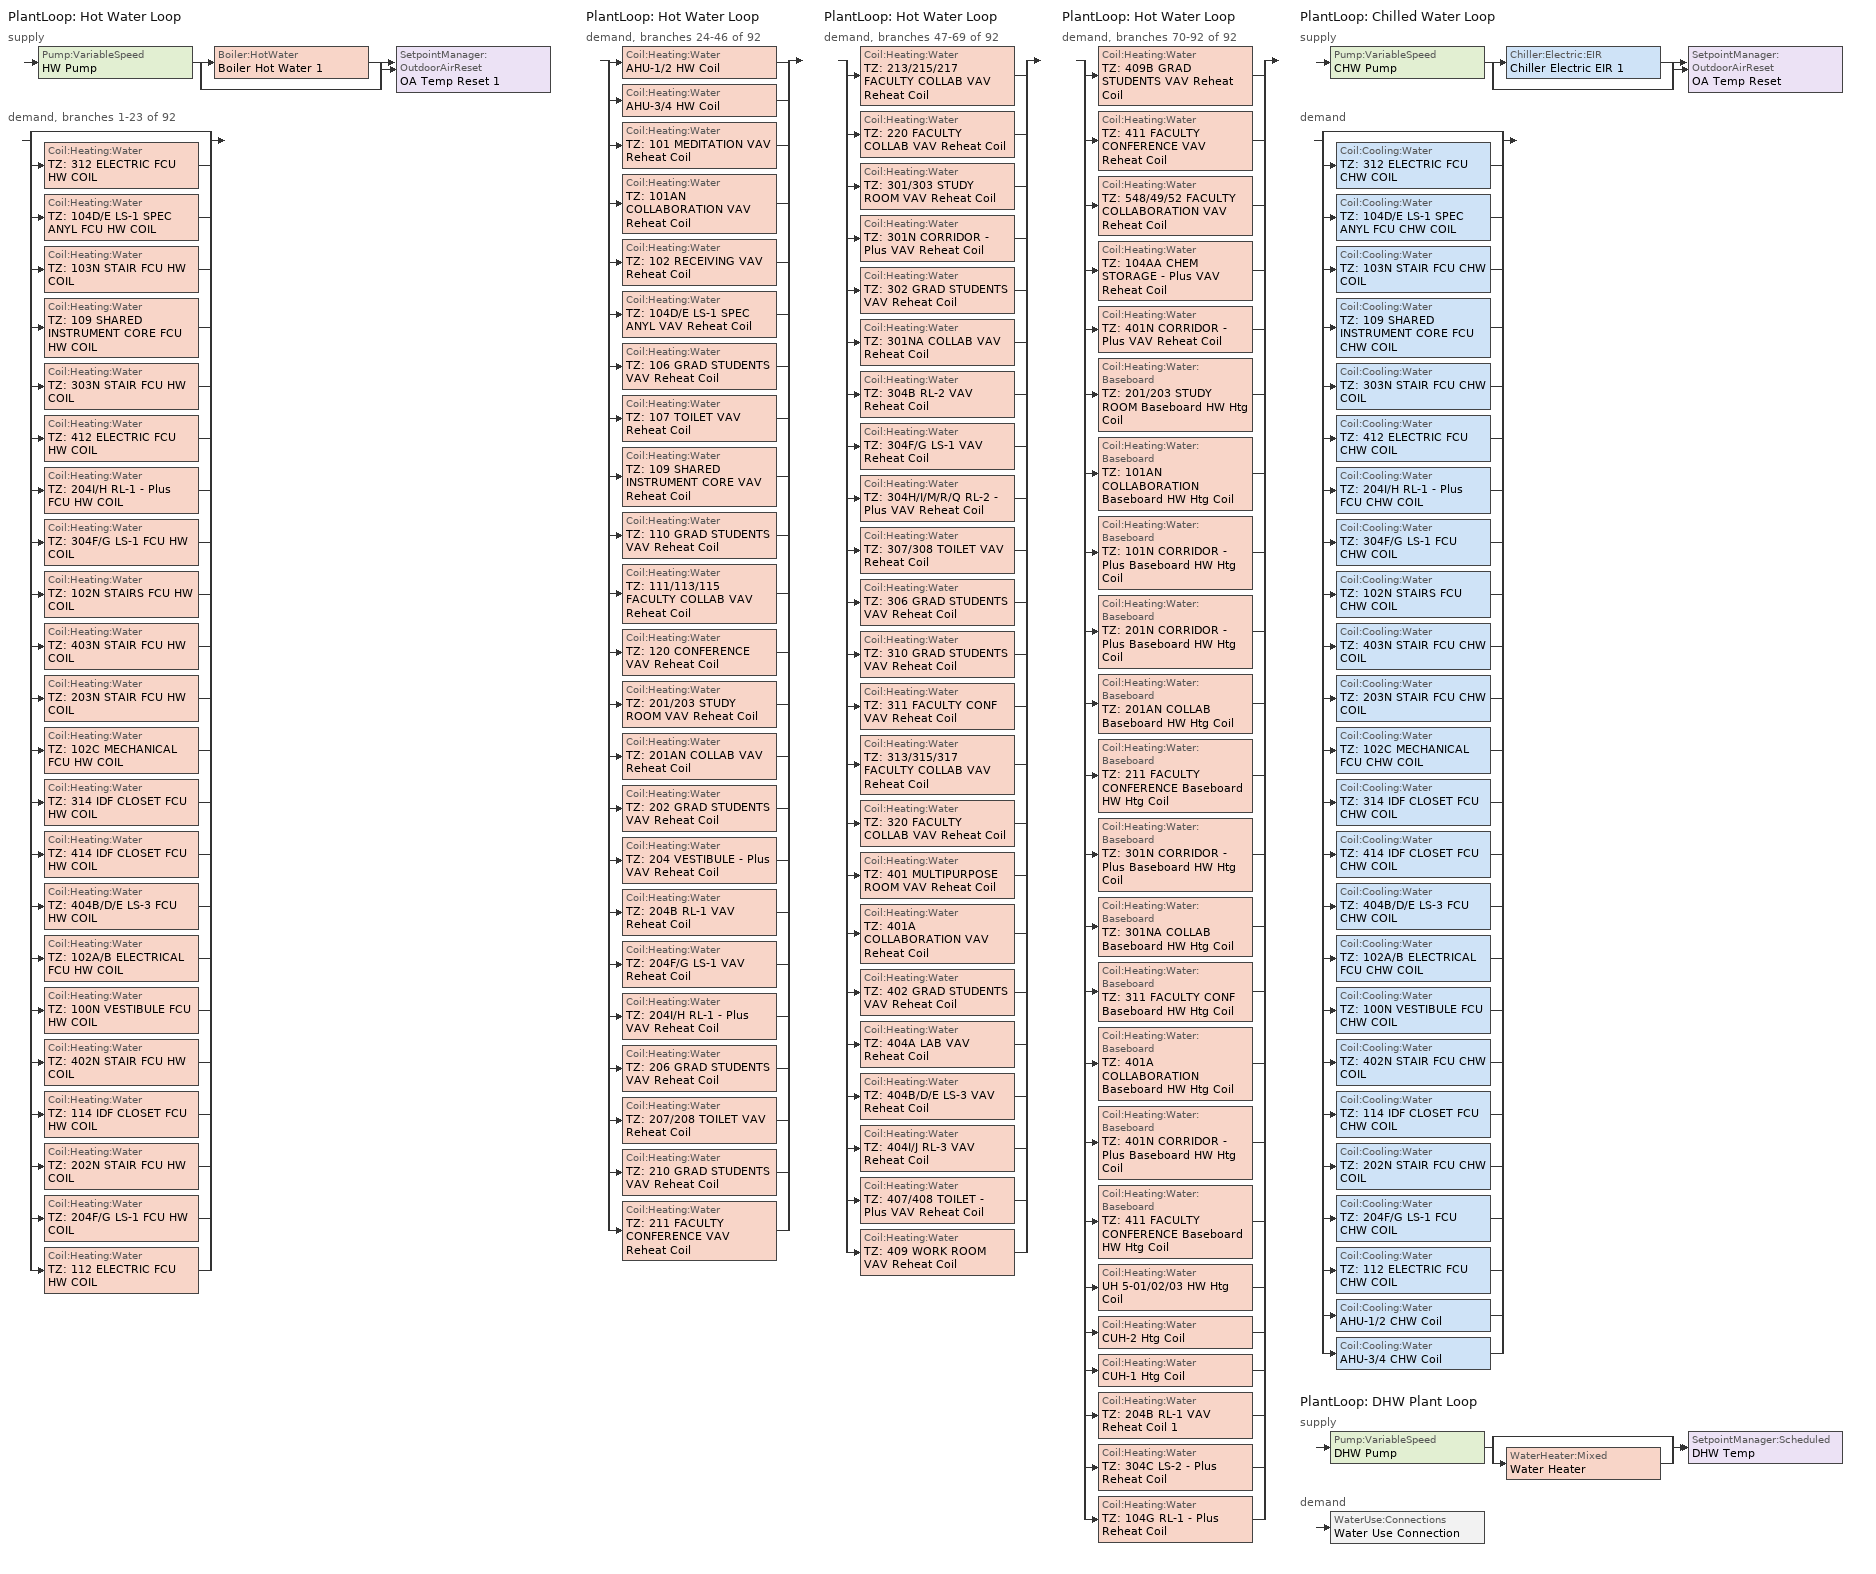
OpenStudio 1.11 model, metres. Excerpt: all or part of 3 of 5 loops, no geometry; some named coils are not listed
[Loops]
PlantLoop 'Hot Water Loop'
 supply: Pump:VariableSpeed 'HW Pump' > split
  | Boiler:HotWater 'Boiler Hot Water 1'
  | bypass
  join > SetpointManager:OutdoorAirReset 'OA Temp Reset 1'
 demand, branches 1-23 of 92: split
  | bypass
  | Coil:Heating:Water 'TZ: 312 ELECTRIC FCU HW COIL'
  | Coil:Heating:Water 'TZ: 104D/E LS-1 SPEC ANYL FCU HW COIL'
  | Coil:Heating:Water 'TZ: 103N STAIR FCU HW COIL'
  | Coil:Heating:Water 'TZ: 109 SHARED INSTRUMENT CORE FCU HW COIL'
  | Coil:Heating:Water 'TZ: 303N STAIR FCU HW COIL'
  | Coil:Heating:Water 'TZ: 412 ELECTRIC FCU HW COIL'
  | Coil:Heating:Water 'TZ: 204I/H RL-1 - Plus FCU HW COIL'
  | Coil:Heating:Water 'TZ: 304F/G LS-1 FCU HW COIL'
  | Coil:Heating:Water 'TZ: 102N STAIRS FCU HW COIL'
  | Coil:Heating:Water 'TZ: 403N STAIR FCU HW COIL'
  | Coil:Heating:Water 'TZ: 203N STAIR FCU HW COIL'
  | Coil:Heating:Water 'TZ: 102C MECHANICAL FCU HW COIL'
  | Coil:Heating:Water 'TZ: 314 IDF CLOSET FCU HW COIL'
  | Coil:Heating:Water 'TZ: 414 IDF CLOSET FCU HW COIL'
  | Coil:Heating:Water 'TZ: 404B/D/E LS-3 FCU HW COIL'
  | Coil:Heating:Water 'TZ: 102A/B ELECTRICAL FCU HW COIL'
  | Coil:Heating:Water 'TZ: 100N VESTIBULE FCU HW COIL'
  | Coil:Heating:Water 'TZ: 402N STAIR FCU HW COIL'
  | Coil:Heating:Water 'TZ: 114 IDF CLOSET FCU HW COIL'
  | Coil:Heating:Water 'TZ: 202N STAIR FCU HW COIL'
  | Coil:Heating:Water 'TZ: 204F/G LS-1 FCU HW COIL'
  | Coil:Heating:Water 'TZ: 112 ELECTRIC FCU HW COIL'
PlantLoop 'Hot Water Loop'
 demand, branches 24-46 of 92: split
  | Coil:Heating:Water 'AHU-1/2 HW Coil'
  | Coil:Heating:Water 'AHU-3/4 HW Coil'
  | Coil:Heating:Water 'TZ: 101 MEDITATION VAV Reheat Coil'
  | Coil:Heating:Water 'TZ: 101AN COLLABORATION VAV Reheat Coil'
  | Coil:Heating:Water 'TZ: 102 RECEIVING VAV Reheat Coil'
  | Coil:Heating:Water 'TZ: 104D/E LS-1 SPEC ANYL VAV Reheat Coil'
  | Coil:Heating:Water 'TZ: 106 GRAD STUDENTS VAV Reheat Coil'
  | Coil:Heating:Water 'TZ: 107 TOILET VAV Reheat Coil'
  | Coil:Heating:Water 'TZ: 109 SHARED INSTRUMENT CORE VAV Reheat Coil'
  | Coil:Heating:Water 'TZ: 110 GRAD STUDENTS VAV Reheat Coil'
  | Coil:Heating:Water 'TZ: 111/113/115 FACULTY COLLAB VAV Reheat Coil'
  | Coil:Heating:Water 'TZ: 120 CONFERENCE VAV Reheat Coil'
  | Coil:Heating:Water 'TZ: 201/203 STUDY ROOM VAV Reheat Coil'
  | Coil:Heating:Water 'TZ: 201AN COLLAB VAV Reheat Coil'
  | Coil:Heating:Water 'TZ: 202 GRAD STUDENTS VAV Reheat Coil'
  | Coil:Heating:Water 'TZ: 204 VESTIBULE - Plus VAV Reheat Coil'
  | Coil:Heating:Water 'TZ: 204B RL-1 VAV Reheat Coil'
  | Coil:Heating:Water 'TZ: 204F/G LS-1 VAV Reheat Coil'
  | Coil:Heating:Water 'TZ: 204I/H RL-1 - Plus VAV Reheat Coil'
  | Coil:Heating:Water 'TZ: 206 GRAD STUDENTS VAV Reheat Coil'
  | Coil:Heating:Water 'TZ: 207/208 TOILET VAV Reheat Coil'
  | Coil:Heating:Water 'TZ: 210 GRAD STUDENTS VAV Reheat Coil'
  | Coil:Heating:Water 'TZ: 211 FACULTY CONFERENCE VAV Reheat Coil'
PlantLoop 'Hot Water Loop'
 demand, branches 47-69 of 92: split
  | Coil:Heating:Water 'TZ: 213/215/217 FACULTY COLLAB VAV Reheat Coil'
  | Coil:Heating:Water 'TZ: 220 FACULTY COLLAB VAV Reheat Coil'
  | Coil:Heating:Water 'TZ: 301/303 STUDY ROOM VAV Reheat Coil'
  | Coil:Heating:Water 'TZ: 301N CORRIDOR - Plus VAV Reheat Coil'
  | Coil:Heating:Water 'TZ: 302 GRAD STUDENTS VAV Reheat Coil'
  | Coil:Heating:Water 'TZ: 301NA COLLAB VAV Reheat Coil'
  | Coil:Heating:Water 'TZ: 304B RL-2 VAV Reheat Coil'
  | Coil:Heating:Water 'TZ: 304F/G LS-1 VAV Reheat Coil'
  | Coil:Heating:Water 'TZ: 304H/I/M/R/Q RL-2 - Plus VAV Reheat Coil'
  | Coil:Heating:Water 'TZ: 307/308 TOILET VAV Reheat Coil'
  | Coil:Heating:Water 'TZ: 306 GRAD STUDENTS VAV Reheat Coil'
  | Coil:Heating:Water 'TZ: 310 GRAD STUDENTS VAV Reheat Coil'
  | Coil:Heating:Water 'TZ: 311 FACULTY CONF VAV Reheat Coil'
  | Coil:Heating:Water 'TZ: 313/315/317 FACULTY COLLAB VAV Reheat Coil'
  | Coil:Heating:Water 'TZ: 320 FACULTY COLLAB VAV Reheat Coil'
  | Coil:Heating:Water 'TZ: 401 MULTIPURPOSE ROOM VAV Reheat Coil'
  | Coil:Heating:Water 'TZ: 401A COLLABORATION VAV Reheat Coil'
  | Coil:Heating:Water 'TZ: 402 GRAD STUDENTS VAV Reheat Coil'
  | Coil:Heating:Water 'TZ: 404A LAB VAV Reheat Coil'
  | Coil:Heating:Water 'TZ: 404B/D/E LS-3 VAV Reheat Coil'
  | Coil:Heating:Water 'TZ: 404I/J RL-3 VAV Reheat Coil'
  | Coil:Heating:Water 'TZ: 407/408 TOILET - Plus VAV Reheat Coil'
  | Coil:Heating:Water 'TZ: 409 WORK ROOM VAV Reheat Coil'
PlantLoop 'Hot Water Loop'
 demand, branches 70-92 of 92: split
  | Coil:Heating:Water 'TZ: 409B GRAD STUDENTS VAV Reheat Coil'
  | Coil:Heating:Water 'TZ: 411 FACULTY CONFERENCE VAV Reheat Coil'
  | Coil:Heating:Water 'TZ: 548/49/52 FACULTY COLLABORATION VAV Reheat Coil'
  | Coil:Heating:Water 'TZ: 104AA CHEM STORAGE - Plus VAV Reheat Coil'
  | Coil:Heating:Water 'TZ: 401N CORRIDOR - Plus VAV Reheat Coil'
  | Coil:Heating:Water:Baseboard 'TZ: 201/203 STUDY ROOM Baseboard HW Htg Coil'
  | Coil:Heating:Water:Baseboard 'TZ: 101AN COLLABORATION Baseboard HW Htg Coil'
  | Coil:Heating:Water:Baseboard 'TZ: 101N CORRIDOR - Plus Baseboard HW Htg Coil'
  | Coil:Heating:Water:Baseboard 'TZ: 201N CORRIDOR - Plus Baseboard HW Htg Coil'
  | Coil:Heating:Water:Baseboard 'TZ: 201AN COLLAB Baseboard HW Htg Coil'
  | Coil:Heating:Water:Baseboard 'TZ: 211 FACULTY CONFERENCE Baseboard HW Htg Coil'
  | Coil:Heating:Water:Baseboard 'TZ: 301N CORRIDOR - Plus Baseboard HW Htg Coil'
  | Coil:Heating:Water:Baseboard 'TZ: 301NA COLLAB Baseboard HW Htg Coil'
  | Coil:Heating:Water:Baseboard 'TZ: 311 FACULTY CONF Baseboard HW Htg Coil'
  | Coil:Heating:Water:Baseboard 'TZ: 401A COLLABORATION Baseboard HW Htg Coil'
  | Coil:Heating:Water:Baseboard 'TZ: 401N CORRIDOR - Plus Baseboard HW Htg Coil'
  | Coil:Heating:Water:Baseboard 'TZ: 411 FACULTY CONFERENCE Baseboard HW Htg Coil'
  | Coil:Heating:Water 'UH 5-01/02/03 HW Htg Coil'
  | Coil:Heating:Water 'CUH-2 Htg Coil'
  | Coil:Heating:Water 'CUH-1 Htg Coil'
  | Coil:Heating:Water 'TZ: 204B RL-1 VAV Reheat Coil 1'
  | Coil:Heating:Water 'TZ: 304C LS-2 - Plus Reheat Coil'
  | Coil:Heating:Water 'TZ: 104G RL-1 - Plus Reheat Coil'
PlantLoop 'Chilled Water Loop'
 supply: Pump:VariableSpeed 'CHW Pump' > split
  | Chiller:Electric:EIR 'Chiller Electric EIR 1'
  | bypass
  join > SetpointManager:OutdoorAirReset 'OA Temp Reset'
 demand: split
  | bypass
  | Coil:Cooling:Water 'TZ: 312 ELECTRIC FCU CHW COIL'
  | Coil:Cooling:Water 'TZ: 104D/E LS-1 SPEC ANYL FCU CHW COIL'
  | Coil:Cooling:Water 'TZ: 103N STAIR FCU CHW COIL'
  | Coil:Cooling:Water 'TZ: 109 SHARED INSTRUMENT CORE FCU CHW COIL'
  | Coil:Cooling:Water 'TZ: 303N STAIR FCU CHW COIL'
  | Coil:Cooling:Water 'TZ: 412 ELECTRIC FCU CHW COIL'
  | Coil:Cooling:Water 'TZ: 204I/H RL-1 - Plus FCU CHW COIL'
  | Coil:Cooling:Water 'TZ: 304F/G LS-1 FCU CHW COIL'
  | Coil:Cooling:Water 'TZ: 102N STAIRS FCU CHW COIL'
  | Coil:Cooling:Water 'TZ: 403N STAIR FCU CHW COIL'
  | Coil:Cooling:Water 'TZ: 203N STAIR FCU CHW COIL'
  | Coil:Cooling:Water 'TZ: 102C MECHANICAL FCU CHW COIL'
  | Coil:Cooling:Water 'TZ: 314 IDF CLOSET FCU CHW COIL'
  | Coil:Cooling:Water 'TZ: 414 IDF CLOSET FCU CHW COIL'
  | Coil:Cooling:Water 'TZ: 404B/D/E LS-3 FCU CHW COIL'
  | Coil:Cooling:Water 'TZ: 102A/B ELECTRICAL FCU CHW COIL'
  | Coil:Cooling:Water 'TZ: 100N VESTIBULE FCU CHW COIL'
  | Coil:Cooling:Water 'TZ: 402N STAIR FCU CHW COIL'
  | Coil:Cooling:Water 'TZ: 114 IDF CLOSET FCU CHW COIL'
  | Coil:Cooling:Water 'TZ: 202N STAIR FCU CHW COIL'
  | Coil:Cooling:Water 'TZ: 204F/G LS-1 FCU CHW COIL'
  | Coil:Cooling:Water 'TZ: 112 ELECTRIC FCU CHW COIL'
  | Coil:Cooling:Water 'AHU-1/2 CHW Coil'
  | Coil:Cooling:Water 'AHU-3/4 CHW Coil'
PlantLoop 'DHW Plant Loop'
 supply: Pump:VariableSpeed 'DHW Pump' > split
  | bypass
  | WaterHeater:Mixed 'Water Heater'
  join > SetpointManager:Scheduled 'DHW Temp'
 demand: WaterUse:Connections 'Water Use Connection'
[Sizing:Zone] Zone Cooling Design Supply Air Temperature Input Method=SupplyAirTemperature; Zone Cooling Design Supply Air Temperature Difference {deltaC}=11.11; Zone Heating Design Supply Air Temperature Input Method=SupplyAirTemperature; Zone Heating Design Supply Air Temperature Difference {deltaC}=11.11; Zone Cooling Design Supply Air Humidity Ratio {kg-H2O/kg-air}=0.0085; Zone Heating Design Supply Air Humidity Ratio {kg-H2O/kg-air}=0.008; Heating Design Air Flow Method=DesignDay; Account for Dedicated Outdoor Air System=No; Dedicated Outdoor Air System Control Strategy=NeutralSupplyAir
Name | Zone Cooling Design Supply Air Temperature {C} | Zone Heating Design Supply Air Temperature {C} | Cooling Design Air Flow Method | Cooling Minimum Air Flow per Zone Floor Area {m3/s-m2} | Cooling Minimum Air Flow Fraction | Heating Maximum Air Flow Fraction | Dedicated Outdoor Air Low Setpoint Temperature for Design {C} | Dedicated Outdoor Air High Setpoint Temperature for Design {C} | Cooling Design Air Flow Rate {m3/s}
TZ: Space 501; TZ: 4XA SHAFT - Plus; TZ: 3X SHAFT - Plus; TZ: 2XA SHAFT - Plus; TZ: Plenum 1; TZ: 103N STAIR; TZ: 201N CORRIDOR - Plus; TZ: 102A/B ELECTRICAL; TZ: 102N STAIRS; TZ: 303N STAIR; TZ: 403N STAIR; TZ: 203N STAIR; TZ: 402N STAIR; TZ: 302N STAIR; TZ: 202N STAIR; TZ: 101N CORRIDOR - Plus | 12.7778 | 29.4444 | DesignDayWithLimit | 0.002032 | 0 | 0.5 | Autosize | Autosize
TZ: 102C MECHANICAL | 12.7778 | 29.4444 | DesignDayWithLimit | 0.002032 | 0 | 0.5 | Autosize | Autosize | 0
TZ: 414 IDF CLOSET; TZ: 312 ELECTRIC; TZ: 314 IDF CLOSET; TZ: 412 ELECTRIC; TZ: 100N VESTIBULE; TZ: 214 IDF CLOSET; TZ: 114 IDF CLOSET; TZ: 212 ELECTRIC; TZ: 112 ELECTRIC; TZ: ELEV | 14 | 40 | DesignDay |  |  |  | autosize | autosize
[Zone equipment]
TZ: Space 501: UH 5-01/02/03
TZ: 103N STAIR: TZ: 103N STAIR FCU
TZ: 201N CORRIDOR - Plus: TZ: 201N CORRIDOR - Plus HW Baseboard
TZ: 102A/B ELECTRICAL: TZ: 102A/B ELECTRICAL FCU
TZ: 102N STAIRS: TZ: 102N STAIRS FCU
TZ: 303N STAIR: TZ: 303N STAIR FCU
TZ: 403N STAIR: TZ: 403N STAIR FCU, CUH-2
TZ: 203N STAIR: TZ: 203N STAIR FCU
TZ: 402N STAIR: TZ: 402N STAIR FCU
TZ: 102C MECHANICAL: TZ: 102C MECHANICAL FCU
TZ: 202N STAIR: TZ: 202N STAIR FCU
TZ: 101N CORRIDOR - Plus: TZ: 101N CORRIDOR - Plus HW Baseboard
TZ: 414 IDF CLOSET: TZ: 414 IDF CLOSET FCU
TZ: 312 ELECTRIC: TZ: 312 ELECTRIC FCU
TZ: 314 IDF CLOSET: TZ: 314 IDF CLOSET FCU
TZ: 412 ELECTRIC: TZ: 412 ELECTRIC FCU
TZ: 100N VESTIBULE: TZ: 100N VESTIBULE FCU
TZ: 114 IDF CLOSET: TZ: 114 IDF CLOSET FCU
TZ: 112 ELECTRIC: TZ: 112 ELECTRIC FCU
[PlantLoop] Plant Loop Volume {m3}=Autocalculate; Load Distribution Scheme=Optimal
Hot Water Loop: Fluid Type=Water
Chilled Water Loop: 
DHW Plant Loop: Maximum Loop Flow Rate {m3/s}=0.00662447
[Sizing:Plant] Sizing Option=NonCoincident; Zone Timesteps in Averaging Window=1; Coincident Sizing Factor Mode=None
Name | Loop Type | Design Loop Exit Temperature {C} | Loop Design Temperature Difference {deltaC}
Hot Water Loop | Heating | 82 | 22.2222
Chilled Water Loop | Cooling | 7.22 | 6.67
DHW Plant Loop | Heating | 82 | 11
[Pump:VariableSpeed] Pump Control Type=Intermittent
Name | Rated Flow Rate {m3/s} | Rated Pump Head {Pa} | Rated Power Consumption {W}
HW Pump | 0.051734 | 239125 | 16536
CHW Pump | 0.0378541 | 298907 | 17895
DHW Pump | 0.000630902 | 209235 | 770.85
[Boiler:HotWater]
Boiler Hot Water 1: Nominal Capacity {W}=3.22378e+06; Nominal Thermal Efficiency=0.74; Efficiency Curve Temperature Evaluation Variable=LeavingBoiler; Normalized Boiler Efficiency Curve=Boiler Efficiency; Water Outlet Upper Temperature Limit {C}=99; Boiler Flow Mode=LeavingSetpointModulated; Parasitic Electric Load {W}=0; Sizing Factor=1
[Chiller:Electric:EIR]
Chiller Electric EIR 1: Reference Capacity {W}=Autosize; Reference COP {W/W}=5.304; Cooling Capacity Function of Temperature Curve=Curve Biquadratic 1; Electric Input to Cooling Output Ratio Function of Temperature Curve=Curve Biquadratic 2; Electric Input to Cooling Output Ratio Function of Part Load Ratio Curve=Curve Quadratic 1; Design Heat Recovery Water Flow Rate {m3/s}=0; Sizing Factor=1; Basin Heater Capacity {W/K}=0; Basin Heater Setpoint Temperature {C}=10
[SetpointManager:OutdoorAirReset] Control Variable=Temperature
Name | Setpoint at Outdoor Low Temperature {C} | Outdoor Low Temperature {C} | Setpoint at Outdoor High Temperature {C} | Outdoor High Temperature {C}
OA Temp Reset | 12.2222 | 15.5556 | 6.66667 | 26.6667
OA Temp Reset 1 | 82.2222 | -6.66667 | 82.2222 | 10
OA Temp Reset 2; OA Temp Reset 3 | 26.6667 | 12.7778 | 4.44444 | 15.5556
[WaterUse:Connections]
Water Use Connection: Water Use Equipment Name 1=Water Fixture
[WaterUse:Equipment]
Water Fixture: Water Use Equipment Definition=Water Fixture Definition; Flow Rate Fraction Schedule=DHW Schedule
[WaterUse:Equipment:Definition]
Water Fixture Definition: Peak Flow Rate {m3/s}=0.00660726; Target Temperature Schedule=DHW Target Temp
[SetpointManager:Scheduled]
DHW Temp: Control Variable=Temperature; Schedule=Water Heater Setpoint Temperature
[WaterHeater:Mixed]
Water Heater: Tank Volume {m3}=1.89271; Setpoint Temperature Schedule=Water Heater Setpoint Temperature; Deadband Temperature Difference {deltaC}=2; Maximum Temperature Limit {C}=82.22; Heater Control Type=Modulate; Heater Maximum Capacity {W}=58614.2; Heater Fuel Type=NaturalGas; Heater Thermal Efficiency=0.74; Off Cycle Parasitic Fuel Consumption Rate {W}=20; Off Cycle Parasitic Fuel Type=NaturalGas; Off Cycle Parasitic Heat Fraction to Tank=0.8; On Cycle Parasitic Fuel Type=NaturalGas; Ambient Temperature Indicator=Schedule; Ambient Temperature Schedule=Water Heater Ambient Temperature; Off Cycle Loss Coefficient to Ambient Temperature {W/K}=6; On Cycle Loss Coefficient to Ambient Temperature {W/K}=6; Use Side Effectiveness=1; Source Side Effectiveness=1; Use Side Design Flow Rate {m3/s}=autosize; Source Side Design Flow Rate {m3/s}=autosize; Indirect Water Heating Recovery Time {hr}=1.5
[Coil:Heating:Water]
Name | Availability Schedule | Performance Input Method | Rated Capacity {W} | Rated Inlet Water Temperature {C} | Rated Inlet Air Temperature {C} | Rated Outlet Water Temperature {C} | Rated Outlet Air Temperature {C} | U-Factor Times Area Value {W/K} | Maximum Water Flow Rate {m3/s} | Rated Ratio for Air and Water Convection
TZ: 304B RL-2 VAV Reheat Coil | Always On Discrete | NominalCapacity | 70718 | 82.2222 | 12.7778 | 60 | 34.3273
TZ: 104D/E LS-1 SPEC ANYL VAV Reheat Coil | Always On Discrete | NominalCapacity | 15005.2 | 82.2222 | 12.7778 | 60 | 38.5988
TZ: 109 SHARED INSTRUMENT CORE VAV Reheat Coil | Always On Discrete | NominalCapacity | 8792.13 | 82.2222 | 12.7778 | 60 | 26.807
TZ: 204 VESTIBULE - Plus VAV Reheat Coil | Always On Discrete | NominalCapacity | 117551 | 82.2222 | 12.7778 | 60 | 46.9379
TZ: 404A LAB VAV Reheat Coil | Always On Discrete | NominalCapacity | 49939.3 | 82.2222 | 12.7778 | 60 | 35.2532
TZ: 204I/H RL-1 - Plus VAV Reheat Coil | Always On Discrete | NominalCapacity | 266109 | 82.2222 | 12.7778 | 60 | 43.5471
TZ: 304F/G LS-1 VAV Reheat Coil | Always On Discrete | NominalCapacity | 14126 | 82.2222 | 12.7778 | 60 | 43.7706
TZ: 304H/I/M/R/Q RL-2 - Plus VAV Reheat Coil | Always On Discrete | NominalCapacity | 173264 | 82.2222 | 12.7778 | 60 | 30.7515
TZ: 404I/J RL-3 VAV Reheat Coil | Always On Discrete | NominalCapacity | 73853.9 | 82.2222 | 12.7778 | 60 | 37.7066
TZ: 104AA CHEM STORAGE - Plus VAV Reheat Coil | Always On Discrete | NominalCapacity | 126636 | 82.2222 | 12.7778 | 60 | 36.1014
TZ: 404B/D/E LS-3 VAV Reheat Coil | Always On Discrete | NominalCapacity | 17232.6 | 82.2222 | 12.7778 | 60 | 37.9835
TZ: 204F/G LS-1 VAV Reheat Coil | Always On Discrete | NominalCapacity | 7619.85 | 82.2222 | 12.7778 | 60 | 39.5267
TZ: 204B RL-1 VAV Reheat Coil | Always On Discrete | NominalCapacity | 89972.8 | 82.2222 | 12.7778 | 60 | 45.6782
TZ: 206 GRAD STUDENTS VAV Reheat Coil | Always On Discrete | NominalCapacity | 1136.87 | 82.2222 | 12.7778 | 60 | 24.2222
TZ: 210 GRAD STUDENTS VAV Reheat Coil; TZ: 310 GRAD STUDENTS VAV Reheat Coil | Always On Discrete | NominalCapacity | 1289.51 | 82.2222 | 12.7778 | 60 | 24.0947
TZ: 301N CORRIDOR - Plus VAV Reheat Coil | Always On Discrete | NominalCapacity | 879.213 | 82.2222 | 12.7778 | 60 | 24.209
TZ: 202 GRAD STUDENTS VAV Reheat Coil; TZ: 302 GRAD STUDENTS VAV Reheat Coil | Always On Discrete | NominalCapacity | 6535.48 | 82.2222 | 12.7778 | 60 | 28.71
TZ: 207/208 TOILET VAV Reheat Coil | Always On Discrete | NominalCapacity | 398.899 | 82.2222 | 12.7778 | 60 | 24.2222
TZ: 213/215/217 FACULTY COLLAB VAV Reheat Coil; TZ: 313/315/317 FACULTY COLLAB VAV Reheat Coil; TZ: 548/49/52 FACULTY COLLABORATION VAV Reheat Coil; TZ: 111/113/115 FACULTY COLLAB VAV Reheat Coil | Always On Discrete | NominalCapacity | 10374.7 | 82.2222 | 12.7778 | 60 | 28.7514
TZ: 401A COLLABORATION VAV Reheat Coil; TZ: 101AN COLLABORATION VAV Reheat Coil; TZ: 201AN COLLAB VAV Reheat Coil; TZ: 301NA COLLAB VAV Reheat Coil | Always On Discrete | NominalCapacity | 17115.4 | 82.2222 | 12.7778 | 60 | 28.7147
TZ: 110 GRAD STUDENTS VAV Reheat Coil | Always On Discrete | NominalCapacity | 1124.88 | 82.2222 | 12.7778 | 60 | 24.0556
TZ: 220 FACULTY COLLAB VAV Reheat Coil; TZ: 320 FACULTY COLLAB VAV Reheat Coil | Always On Discrete | NominalCapacity | 3722 | 82.2222 | 12.7778 | 60 | 28.7117
TZ: 201/203 STUDY ROOM VAV Reheat Coil; TZ: 301/303 STUDY ROOM VAV Reheat Coil | Always On Discrete | NominalCapacity | 4718.44 | 82.2222 | 12.7778 | 60 | 28.7045
TZ: 409 WORK ROOM VAV Reheat Coil | Always On Discrete | NominalCapacity | 1055.06 | 82.2222 | 12.7778 | 60 | 24.0011
TZ: 411 FACULTY CONFERENCE VAV Reheat Coil | Always On Discrete | NominalCapacity | 6857.86 | 82.2222 | 12.7778 | 60 | 28.7209
TZ: 101 MEDITATION VAV Reheat Coil | Always On Discrete | NominalCapacity | 439.607 | 82.2222 | 12.7778 | 60 | 23.8007
TZ: 402 GRAD STUDENTS VAV Reheat Coil | Always On Discrete | NominalCapacity | 3047.94 | 82.2222 | 12.7778 | 60 | 28.7222
TZ: 407/408 TOILET - Plus VAV Reheat Coil | Always On Discrete | NominalCapacity | 294.926 | 82.2222 | 12.7778 | 60 | 24.1111
TZ: 120 CONFERENCE VAV Reheat Coil | Always On Discrete | NominalCapacity | 3751.31 | 82.2222 | 12.7778 | 60 | 28.6437
TZ: 107 TOILET VAV Reheat Coil | Always On Discrete | NominalCapacity | 193.943 | 82.2222 | 12.7778 | 60 | 24.0556
TZ: 401 MULTIPURPOSE ROOM VAV Reheat Coil | Always On Discrete | NominalCapacity | 15415.5 | 82.2222 | 12.7778 | 60 | 28.694
TZ: 409B GRAD STUDENTS VAV Reheat Coil | Always On Discrete | NominalCapacity | 1758.43 | 82.2222 | 12.7778 | 60 | 24.209
TZ: 306 GRAD STUDENTS VAV Reheat Coil | Always On Discrete | NominalCapacity | 1140.97 | 82.2222 | 12.7778 | 60 | 24.2222
TZ: 311 FACULTY CONF VAV Reheat Coil; TZ: 211 FACULTY CONFERENCE VAV Reheat Coil | Always On Discrete | NominalCapacity | 5714.89 | 82.2222 | 12.7778 | 60 | 28.6998
TZ: 102 RECEIVING VAV Reheat Coil | Always On Discrete | NominalCapacity | 732.678 | 82.2222 | 12.7778 | 60 | 28.8529
TZ: 307/308 TOILET VAV Reheat Coil | Always On Discrete | NominalCapacity | 295.078 | 82.2222 | 12.7778 | 60 | 24.2222
TZ: 106 GRAD STUDENTS VAV Reheat Coil | Always On Discrete | NominalCapacity | 1142.98 | 82.2222 | 12.7778 | 60 | 24.2416
TZ: 312 ELECTRIC FCU HW COIL | Always Off Discrete
TZ: 104D/E LS-1 SPEC ANYL FCU HW COIL | Always Off Discrete 1
TZ: 103N STAIR FCU HW COIL | Always Off Discrete 2
TZ: 109 SHARED INSTRUMENT CORE FCU HW COIL | Always Off Discrete 3
TZ: 303N STAIR FCU HW COIL | Always Off Discrete 4
TZ: 412 ELECTRIC FCU HW COIL | Always Off Discrete 5
TZ: 204I/H RL-1 - Plus FCU HW COIL | Always Off Discrete 6
TZ: 304F/G LS-1 FCU HW COIL | Always Off Discrete 7
TZ: 102N STAIRS FCU HW COIL | Always Off Discrete 8
TZ: 403N STAIR FCU HW COIL | Always Off Discrete 9
TZ: 203N STAIR FCU HW COIL | Always Off Discrete 10
TZ: 102C MECHANICAL FCU HW COIL | Always Off Discrete 11
TZ: 314 IDF CLOSET FCU HW COIL | Always Off Discrete 12
TZ: 414 IDF CLOSET FCU HW COIL | Always Off Discrete 13
TZ: 404B/D/E LS-3 FCU HW COIL | Always Off Discrete 14
TZ: 102A/B ELECTRICAL FCU HW COIL | Always Off Discrete 15
TZ: 100N VESTIBULE FCU HW COIL | Always Off Discrete 16
TZ: 402N STAIR FCU HW COIL | Always Off Discrete 17
TZ: 114 IDF CLOSET FCU HW COIL | Always Off Discrete 18
TZ: 202N STAIR FCU HW COIL | Always Off Discrete 19
TZ: 204F/G LS-1 FCU HW COIL | Always Off Discrete 20
TZ: 112 ELECTRIC FCU HW COIL | Always Off Discrete 21
AHU-1/2 HW Coil | Always On Discrete 1 | NominalCapacity | 2.42897e+06 | 73.8889 | -20.5556 | 49.9218 | 18.5556 | Autosize | 0.027419 | 0.5
AHU-3/4 HW Coil | Always On Discrete 1 | NominalCapacity | 787775 | 71.1111 | -20.5556 | 49.9291 | 20.0556 |  | 0.00889572 | 0.5
TZ: 401N CORRIDOR - Plus VAV Reheat Coil | Always On Discrete | NominalCapacity | 1258.35 | 82.2222 | 12.7778 | 60 | 24.1111
UH 5-01/02/03 HW Htg Coil | Always On Discrete 1 | NominalCapacity | 45103.6 | 82.2222 | 15.5556 | 60 | 37.7778 |  |  | 0.5
CUH-2 Htg Coil | Always On Discrete 1 | NominalCapacity | 4952.9 | 82.2222 | 15.5556 | 60 | 37.7778 |  |  | 0.5
CUH-1 Htg Coil | Always On Discrete 1 | NominalCapacity | 13393.3 | 82.2222 | 15.5556 | 60 | 37.7778 |  |  | 0.5
TZ: 204B RL-1 VAV Reheat Coil 1 | Always On Discrete | NominalCapacity | 24149.1 | 82.2222 | 12.7778 | 60 | 45.6782
TZ: 304C LS-2 - Plus Reheat Coil | Always On Discrete | NominalCapacity | 71450.7 | 82.2222 | 12.7778 | 60 | 28.7222
TZ: 104G RL-1 - Plus Reheat Coil | Always On Discrete | NominalCapacity | 65120.4 | 82.2222 | 12.7778 | 60 | 34.5056
[Fan:ConstantVolume]
Name | Availability Schedule | Fan Efficiency | Pressure Rise {Pa} | Maximum Flow Rate {m3/s} | Motor Efficiency
TZ: 312 ELECTRIC FCU FAN; TZ: 412 ELECTRIC FCU FAN; TZ: 112 ELECTRIC FCU FAN | Always On Discrete | 0.232 | 203.994 | 0.849505
TZ: 104D/E LS-1 SPEC ANYL FCU FAN; TZ: 109 SHARED INSTRUMENT CORE FCU FAN | Always On Discrete | 0.56 | 681.783 | 0.306766
TZ: 103N STAIR FCU FAN; TZ: 303N STAIR FCU FAN; TZ: 102N STAIRS FCU FAN; TZ: 403N STAIR FCU FAN; TZ: 203N STAIR FCU FAN; TZ: 202N STAIR FCU FAN | Always On Discrete | 0.56 | 292.514 | 0.238333
TZ: 204I/H RL-1 - Plus FCU FAN | Always On Discrete | 0.56 | 857.727 | 0.731519
TZ: 304F/G LS-1 FCU FAN; TZ: 204F/G LS-1 FCU FAN | Always On Discrete | 0.56 | 681.783 | 0.613532
TZ: 102C MECHANICAL FCU FAN | Always On Discrete | 0.56 | 984.798 | 0.637129
TZ: 314 IDF CLOSET FCU FAN; TZ: 414 IDF CLOSET FCU FAN; TZ: 114 IDF CLOSET FCU FAN | Always On Discrete | 0.56 | 738.598 | 0.566337
TZ: 404B/D/E LS-3 FCU FAN | Always On Discrete | 0.56 | 909.044 | 1.8406
TZ: 102A/B ELECTRICAL FCU FAN | Always On Discrete | 0.56 | 964.228 | 0.723023
TZ: 100N VESTIBULE FCU FAN | Always On Discrete | 0.56 | 703.427 | 0.198218
TZ: 402N STAIR FCU FAN | Always On Discrete | 0.56 | 811.647 | 0.0858944
CUH-2 Fan | Always On Discrete 1 | 0.5 | 316.542 | 0.106188
CUH-1 Fan | Always On Discrete 1 | 0.5 | 122.776 | 0.27373 | 0.9
[Coil:Cooling:Water] Design Inlet Water Temperature {C}=7.22222; Design Outlet Air Temperature {C}=12.7778; Heat Exchanger Configuration=CrossFlow
Name | Availability Schedule | Design Water Flow Rate {m3/s} | Design Air Flow Rate {m3/s} | Design Inlet Air Temperature {C} | Design Inlet Air Humidity Ratio {kg-H2O/kg-air} | Design Outlet Air Humidity Ratio {kg-H2O/kg-air}
TZ: 312 ELECTRIC FCU CHW COIL; TZ: 412 ELECTRIC FCU CHW COIL; TZ: 112 ELECTRIC FCU CHW COIL | Always On Discrete | 0.000285483 | 0.849505 | 25.5556 | 0.0108967 | 0.0112982
TZ: 104D/E LS-1 SPEC ANYL FCU CHW COIL; TZ: 109 SHARED INSTRUMENT CORE FCU CHW COIL | Always On Discrete | 0.00012618 | 0.306766 | 25.5556 | 0.0108967 | 0.0112982
TZ: 103N STAIR FCU CHW COIL; TZ: 303N STAIR FCU CHW COIL; TZ: 102N STAIRS FCU CHW COIL; TZ: 403N STAIR FCU CHW COIL; TZ: 203N STAIR FCU CHW COIL; TZ: 202N STAIR FCU CHW COIL | Always On Discrete | 8.34193e-05 | 0.238333 | 25.5556 | 0.0108967 | 0.0112982
TZ: 204I/H RL-1 - Plus FCU CHW COIL | Always On Discrete | 0.000316352 | 0.731519 | 25.5556 | 0.0108967 | 0.0112982
TZ: 304F/G LS-1 FCU CHW COIL; TZ: 204F/G LS-1 FCU CHW COIL | Always On Discrete | 0.000252361 | 0.613532 | 25.5556 | 0.0108967 | 0.0112982
TZ: 102C MECHANICAL FCU CHW COIL | Always On Discrete | 0.0003751 | 0.637129 | 25.5556 | 0.0108967 | 0.0112982
TZ: 314 IDF CLOSET FCU CHW COIL; TZ: 414 IDF CLOSET FCU CHW COIL; TZ: 114 IDF CLOSET FCU CHW COIL | Always On Discrete | 0.000207777 | 0.566337 | 25.5556 | 0.0108967 | 0.0112982
TZ: 404B/D/E LS-3 FCU CHW COIL | Always On Discrete | 0.000779219 | 1.8406 | 25.5556 | 0.0108967 | 0.0112982
TZ: 102A/B ELECTRICAL FCU CHW COIL | Always On Discrete | 0.000401254 | 0.723023 | 25.9259 | 0.0107437 | 0.0112982
TZ: 100N VESTIBULE FCU CHW COIL | Always On Discrete | 0.00010515 | 0.198218 | 25.5556 | 0.0108967 | 0.0112982
TZ: 402N STAIR FCU CHW COIL | Always On Discrete | 6.4352e-05 | 0.0858944 | 26.6667 | 0.0104376 | 0.0112982
AHU-1/2 CHW Coil | Always On Discrete 1 | 0.0276335 | 52.8581 | 36.6667 | 0.003648 | 0.004135
AHU-3/4 CHW Coil | Always On Discrete 1 | 0.00863074 | 16.5182 | 36.6667 | 0.003648 | 0.004135
[Controller:WaterCoil] Minimum Actuated Flow {m3/s}=0
Name | Water Coil | Action
Controller Water Coil 3 | TZ: 312 ELECTRIC FCU CHW COIL | Reverse
Controller Water Coil 4 | TZ: 312 ELECTRIC FCU HW COIL | Normal
Controller Water Coil 5 | TZ: 104D/E LS-1 SPEC ANYL FCU CHW COIL | Reverse
Controller Water Coil 6 | TZ: 104D/E LS-1 SPEC ANYL FCU HW COIL | Normal
Controller Water Coil 7 | TZ: 103N STAIR FCU CHW COIL | Reverse
Controller Water Coil 8 | TZ: 103N STAIR FCU HW COIL | Normal
Controller Water Coil 9 | TZ: 109 SHARED INSTRUMENT CORE FCU CHW COIL | Reverse
Controller Water Coil 10 | TZ: 109 SHARED INSTRUMENT CORE FCU HW COIL | Normal
Controller Water Coil 11 | TZ: 303N STAIR FCU CHW COIL | Reverse
Controller Water Coil 12 | TZ: 303N STAIR FCU HW COIL | Normal
Controller Water Coil 13 | TZ: 412 ELECTRIC FCU CHW COIL | Reverse
Controller Water Coil 14 | TZ: 412 ELECTRIC FCU HW COIL | Normal
Controller Water Coil 15 | TZ: 204I/H RL-1 - Plus FCU CHW COIL | Reverse
Controller Water Coil 16 | TZ: 204I/H RL-1 - Plus FCU HW COIL | Normal
Controller Water Coil 17 | TZ: 304F/G LS-1 FCU CHW COIL | Reverse
Controller Water Coil 18 | TZ: 304F/G LS-1 FCU HW COIL | Normal
Controller Water Coil 19 | TZ: 102N STAIRS FCU CHW COIL | Reverse
Controller Water Coil 20 | TZ: 102N STAIRS FCU HW COIL | Normal
Controller Water Coil 21 | TZ: 403N STAIR FCU CHW COIL | Reverse
Controller Water Coil 22 | TZ: 403N STAIR FCU HW COIL | Normal
Controller Water Coil 23 | TZ: 203N STAIR FCU CHW COIL | Reverse
Controller Water Coil 24 | TZ: 203N STAIR FCU HW COIL | Normal
Controller Water Coil 25 | TZ: 102C MECHANICAL FCU CHW COIL | Reverse
Controller Water Coil 26 | TZ: 102C MECHANICAL FCU HW COIL | Normal
Controller Water Coil 27 | TZ: 314 IDF CLOSET FCU CHW COIL | Reverse
Controller Water Coil 28 | TZ: 314 IDF CLOSET FCU HW COIL | Normal
Controller Water Coil 29 | TZ: 414 IDF CLOSET FCU CHW COIL | Reverse
Controller Water Coil 30 | TZ: 414 IDF CLOSET FCU HW COIL | Normal
Controller Water Coil 31 | TZ: 404B/D/E LS-3 FCU CHW COIL | Reverse
Controller Water Coil 32 | TZ: 404B/D/E LS-3 FCU HW COIL | Normal
Controller Water Coil 33 | TZ: 102A/B ELECTRICAL FCU CHW COIL | Reverse
Controller Water Coil 34 | TZ: 102A/B ELECTRICAL FCU HW COIL | Normal
Controller Water Coil 35 | TZ: 100N VESTIBULE FCU CHW COIL | Reverse
Controller Water Coil 36 | TZ: 100N VESTIBULE FCU HW COIL | Normal
Controller Water Coil 37 | TZ: 402N STAIR FCU CHW COIL | Reverse
Controller Water Coil 38 | TZ: 402N STAIR FCU HW COIL | Normal
Controller Water Coil 39 | TZ: 114 IDF CLOSET FCU CHW COIL | Reverse
Controller Water Coil 40 | TZ: 114 IDF CLOSET FCU HW COIL | Normal
Controller Water Coil 41 | TZ: 202N STAIR FCU CHW COIL | Reverse
Controller Water Coil 42 | TZ: 202N STAIR FCU HW COIL | Normal
Controller Water Coil 43 | TZ: 204F/G LS-1 FCU CHW COIL | Reverse
Controller Water Coil 44 | TZ: 204F/G LS-1 FCU HW COIL | Normal
Controller Water Coil 45 | TZ: 112 ELECTRIC FCU CHW COIL | Reverse
Controller Water Coil 46 | TZ: 112 ELECTRIC FCU HW COIL | Normal
AHU-1/2 CHW Controller | AHU-1/2 CHW Coil | Reverse
AHU-1/2 HW Controller | AHU-1/2 HW Coil | Normal
AHU-3/4 CHW Controller | AHU-3/4 CHW Coil | Reverse
AHU-3/4 HW Coil Controller | AHU-3/4 HW Coil | Normal
[ZoneHVAC:FourPipeFanCoil] Availability Schedule=Always On Discrete; Capacity Control Method=ConstantFanVariableFlow; Maximum Outdoor Air Flow Rate {m3/s}=0; Maximum Hot Water Flow Rate {m3/s}=autosize
Name | Maximum Supply Air Flow Rate {m3/s} | Supply Air Fan | Cooling Coil | Maximum Cold Water Flow Rate {m3/s} | Heating Coil
TZ: 312 ELECTRIC FCU | 0.849505 | TZ: 312 ELECTRIC FCU FAN | TZ: 312 ELECTRIC FCU CHW COIL | autosize | TZ: 312 ELECTRIC FCU HW COIL
TZ: 104D/E LS-1 SPEC ANYL FCU | 0.306766 | TZ: 104D/E LS-1 SPEC ANYL FCU FAN | TZ: 104D/E LS-1 SPEC ANYL FCU CHW COIL | autosize | TZ: 104D/E LS-1 SPEC ANYL FCU HW COIL
TZ: 103N STAIR FCU | 0.238333 | TZ: 103N STAIR FCU FAN | TZ: 103N STAIR FCU CHW COIL | autosize | TZ: 103N STAIR FCU HW COIL
TZ: 109 SHARED INSTRUMENT CORE FCU | 0.306766 | TZ: 109 SHARED INSTRUMENT CORE FCU FAN | TZ: 109 SHARED INSTRUMENT CORE FCU CHW COIL | autosize | TZ: 109 SHARED INSTRUMENT CORE FCU HW COIL
TZ: 303N STAIR FCU | 0.238333 | TZ: 303N STAIR FCU FAN | TZ: 303N STAIR FCU CHW COIL | autosize | TZ: 303N STAIR FCU HW COIL
TZ: 412 ELECTRIC FCU | 0.849505 | TZ: 412 ELECTRIC FCU FAN | TZ: 412 ELECTRIC FCU CHW COIL | autosize | TZ: 412 ELECTRIC FCU HW COIL
TZ: 204I/H RL-1 - Plus FCU | 0.731519 | TZ: 204I/H RL-1 - Plus FCU FAN | TZ: 204I/H RL-1 - Plus FCU CHW COIL | autosize | TZ: 204I/H RL-1 - Plus FCU HW COIL
TZ: 304F/G LS-1 FCU | 0.613532 | TZ: 304F/G LS-1 FCU FAN | TZ: 304F/G LS-1 FCU CHW COIL | autosize | TZ: 304F/G LS-1 FCU HW COIL
TZ: 102N STAIRS FCU | 0.238333 | TZ: 102N STAIRS FCU FAN | TZ: 102N STAIRS FCU CHW COIL | autosize | TZ: 102N STAIRS FCU HW COIL
TZ: 403N STAIR FCU | 0.238333 | TZ: 403N STAIR FCU FAN | TZ: 403N STAIR FCU CHW COIL | autosize | TZ: 403N STAIR FCU HW COIL
TZ: 203N STAIR FCU | 0.238333 | TZ: 203N STAIR FCU FAN | TZ: 203N STAIR FCU CHW COIL | autosize | TZ: 203N STAIR FCU HW COIL
TZ: 102C MECHANICAL FCU | 0.637129 | TZ: 102C MECHANICAL FCU FAN | TZ: 102C MECHANICAL FCU CHW COIL | autosize | TZ: 102C MECHANICAL FCU HW COIL
TZ: 314 IDF CLOSET FCU | 0.566337 | TZ: 314 IDF CLOSET FCU FAN | TZ: 314 IDF CLOSET FCU CHW COIL | autosize | TZ: 314 IDF CLOSET FCU HW COIL
TZ: 414 IDF CLOSET FCU | 0.566337 | TZ: 414 IDF CLOSET FCU FAN | TZ: 414 IDF CLOSET FCU CHW COIL | autosize | TZ: 414 IDF CLOSET FCU HW COIL
TZ: 404B/D/E LS-3 FCU | 1.8406 | TZ: 404B/D/E LS-3 FCU FAN | TZ: 404B/D/E LS-3 FCU CHW COIL | autosize | TZ: 404B/D/E LS-3 FCU HW COIL
TZ: 102A/B ELECTRICAL FCU | 0.723023 | TZ: 102A/B ELECTRICAL FCU FAN | TZ: 102A/B ELECTRICAL FCU CHW COIL | autosize | TZ: 102A/B ELECTRICAL FCU HW COIL
TZ: 100N VESTIBULE FCU | 0.198218 | TZ: 100N VESTIBULE FCU FAN | TZ: 100N VESTIBULE FCU CHW COIL | autosize | TZ: 100N VESTIBULE FCU HW COIL
TZ: 402N STAIR FCU | 0.0858944 | TZ: 402N STAIR FCU FAN | TZ: 402N STAIR FCU CHW COIL | autosize | TZ: 402N STAIR FCU HW COIL
TZ: 114 IDF CLOSET FCU | 0.566337 | TZ: 114 IDF CLOSET FCU FAN | TZ: 114 IDF CLOSET FCU CHW COIL | autosize | TZ: 114 IDF CLOSET FCU HW COIL
TZ: 202N STAIR FCU | 0.238333 | TZ: 202N STAIR FCU FAN | TZ: 202N STAIR FCU CHW COIL | autosize | TZ: 202N STAIR FCU HW COIL
TZ: 204F/G LS-1 FCU | 0.613532 | TZ: 204F/G LS-1 FCU FAN | TZ: 204F/G LS-1 FCU CHW COIL | autosize | TZ: 204F/G LS-1 FCU HW COIL
TZ: 112 ELECTRIC FCU | 0.849505 | TZ: 112 ELECTRIC FCU FAN | TZ: 112 ELECTRIC FCU CHW COIL | 0.000285483 | TZ: 112 ELECTRIC FCU HW COIL
[Fan:VariableVolume] Availability Schedule=Always On Discrete 1; Fan Efficiency=0.6045; Fan Power Minimum Flow Rate Input Method=FixedFlowRate; Fan Power Minimum Flow Fraction=0; Fan Power Minimum Air Flow Rate {m3/s}=0; Motor Efficiency=0.93; Motor In Airstream Fraction=1; Fan Power Coefficient 1=0.0407599; Fan Power Coefficient 2=0.088045; Fan Power Coefficient 3=-0.0729261; Fan Power Coefficient 4=0.94374; Fan Power Coefficient 5=0
Name | Pressure Rise {Pa} | Maximum Flow Rate {m3/s}
AHU-1/2 Exhaust Fan | 1017.592 | 52.8581
AHU-3/4 Exhaust Fan | 1017.592 | Autosize
UH 5-01/02/03 Unit Heater Fan | 29.6416 | 1.17515
[HeatExchanger:AirToAir:SensibleAndLatent] Availability Schedule=Always On Discrete 1; Nominal Supply Air Flow Rate {m3/s}=autosize; Sensible Effectiveness at 100% Heating Air Flow=0.68; Latent Effectiveness at 100% Heating Air Flow=0; Sensible Effectiveness at 75% Heating Air Flow=0.705; Latent Effectiveness at 75% Heating Air Flow=0; Latent Effectiveness at 100% Cooling Air Flow=0; Sensible Effectiveness at 75% Cooling Air Flow=0.77; Latent Effectiveness at 75% Cooling Air Flow=0; Nominal Electric Power {W}=5944.74; Supply Air Outlet Temperature Control=Yes; Heat Exchanger Type=Plate; Frost Control Type=MinimumExhaustTemperature; Threshold Temperature {C}=-6.11111; Initial Defrost Time Fraction=0; Economizer Lockout=No
Name | Sensible Effectiveness at 100% Cooling Air Flow | Rate of Defrost Time Fraction Increase {1/K}
AHU-1/2 Konvekta HX | 0.75 | 0
AHU-3/4 Konvekta HX | 0.72
[SetpointManager:Warmest] Control Variable=Temperature; Minimum Setpoint Temperature {C}=12.7778; Maximum Setpoint Temperature {C}=16.6667; Strategy=MaximumTemperature
Warmest Zone Supply Air Temp Reset 2; Warmest Zone Supply Air Temp Reset 5
[ZoneHVAC:Baseboard:Convective:Water] Availability Schedule=Always On Discrete
Name | Heating Coil
TZ: 101AN COLLABORATION HW Baseboard | TZ: 101AN COLLABORATION Baseboard HW Htg Coil
TZ: 101N CORRIDOR - Plus HW Baseboard | TZ: 101N CORRIDOR - Plus Baseboard HW Htg Coil
TZ: 201/203 STUDY ROOM HW Baseboard | TZ: 201/203 STUDY ROOM Baseboard HW Htg Coil
TZ: 201AN COLLAB HW Baseboard | TZ: 201AN COLLAB Baseboard HW Htg Coil
TZ: 201N CORRIDOR - Plus HW Baseboard | TZ: 201N CORRIDOR - Plus Baseboard HW Htg Coil
TZ: 211 FACULTY CONFERENCE HW Baseboard | TZ: 211 FACULTY CONFERENCE Baseboard HW Htg Coil
TZ: 301N CORRIDOR - Plus HW Baseboard | TZ: 301N CORRIDOR - Plus Baseboard HW Htg Coil
TZ: 301NA COLLAB HW Baseboard | TZ: 301NA COLLAB Baseboard HW Htg Coil
TZ: 311 FACULTY CONF HW Baseboard | TZ: 311 FACULTY CONF Baseboard HW Htg Coil
TZ: 401A COLLABORATION HW Baseboard | TZ: 401A COLLABORATION Baseboard HW Htg Coil
TZ: 411 FACULTY CONFERENCE HW Baseboard | TZ: 411 FACULTY CONFERENCE Baseboard HW Htg Coil
TZ: 401N CORRIDOR - Plus HW Baseboard | TZ: 401N CORRIDOR - Plus Baseboard HW Htg Coil
[Coil:Heating:Water:Baseboard] U-Factor Times Area Value {W/K}=Autosize; Maximum Water Flow Rate {m3/s}=Autosize; Convergence Tolerance=0.001
TZ: 101AN COLLABORATION Baseboard HW Htg Coil; TZ: 101N CORRIDOR - Plus Baseboard HW Htg Coil; TZ: 201/203 STUDY ROOM Baseboard HW Htg Coil; TZ: 201AN COLLAB Baseboard HW Htg Coil; TZ: 201N CORRIDOR - Plus Baseboard HW Htg Coil; TZ: 211 FACULTY CONFERENCE Baseboard HW Htg Coil; TZ: 301N CORRIDOR - Plus Baseboard HW Htg Coil; TZ: 301NA COLLAB Baseboard HW Htg Coil; TZ: 311 FACULTY CONF Baseboard HW Htg Coil; TZ: 401A COLLABORATION Baseboard HW Htg Coil; TZ: 411 FACULTY CONFERENCE Baseboard HW Htg Coil; TZ: 401N CORRIDOR - Plus Baseboard HW Htg Coil
[ZoneHVAC:UnitHeater] Fan Control Type=OnOff; Minimum Hot Water Flow Rate {m3/s}=0; Heating Convergence Tolerance=0.001
Name | Availability Schedule | Supply Air Fan | Maximum Supply Air Flow Rate {m3/s} | Heating Coil | Maximum Hot Water Flow Rate {m3/s}
UH 5-01/02/03 | Always On Discrete | UH 5-01/02/03 Unit Heater Fan | 1.17515 | UH 5-01/02/03 HW Htg Coil | 0.00149524
CUH-2 | Always On Discrete 1 | CUH-2 Fan | 0.106188 | CUH-2 Htg Coil | 5.67812e-05
CUH-1 | Always On Discrete | CUH-1 Fan | 0.27373 | CUH-1 Htg Coil | 0.000252361
[EvaporativeCooler:Direct:ResearchSpecial] Availability Schedule=Always On Discrete 1; Cooler Effectiveness=1; Recirculating Water Pump Power Consumption {W}=0; Primary Air Design Flow Rate {m3/s}=Autosize; Drift Loss Fraction=0; Blowdown Concentration Ratio=0; Water Pump Power Sizing Factor {W/(m3/s)}=0.1
AHU-1/2 Direct Evap Cooler; Direct Evap Cooler
[Schedule:Ruleset]
Name | Default Day Schedule | Summer Design Day Schedule | Winter Design Day Schedule
DHW Target Temp | Schedule Day 1
DHW Schedule | Office Bldg Equip Default Schedule 7 | Office Bldg Equip Summer Design Day 7 | Office Bldg Equip Winter Design Day 7
Water Heater Setpoint Temperature | Water Heater Setpoint Temperature Default
Water Heater Ambient Temperature | Water Heater Ambient Temperature Default
[Schedule:Day]
Schedule Day 1: 24, 0, 40.5556
Office Bldg Equip Default Schedule 7: 6, 0, 0.01, 7, 0, 0.05, 8, 0, 0.116525, 9, 0, 0.174776, 11, 0, 0.0679827, 12, 0, 0.126234, 13, 0, 0.182867, 14, 0, 0.0938721, 15, 0, 0.0404753, 16, 0, 0.0194402, 17, 0, 0.0226763, 18, 0, 0.0259125, 24, 0, 0.01
Office Bldg Equip Summer Design Day 7: 24, 0, 1
Office Bldg Equip Winter Design Day 7: 24, 0, 0
Office Bldg Equip Rule 2 Day Schedule 7: 8, 0, 0.01, 12, 0, 0.07, 17, 0, 0.05, 24, 0, 0.01
Water Heater Setpoint Temperature Default: 24, 0, 60
Water Heater Ambient Temperature Default: 24, 0, 22
[Schedule:Rule]
Office Bldg Equip Rule 16: Schedule Ruleset=DHW Schedule; Rule Order=0; Day Schedule=Office Bldg Equip Rule 2 Day Schedule 7; Apply Sunday=Yes; Apply Monday=No; Apply Tuesday=No; Apply Wednesday=No; Apply Thursday=No; Apply Friday=No; Apply Saturday=Yes; Date Specification Type=DateRange; Start Month=1; Start Day=1; End Month=12; End Day=31
[Schedule:Constant]
Name | Value
Always On Discrete; Always On Discrete 1 | 1
Always Off Discrete; Always Off Discrete 1; Always Off Discrete 2; Always Off Discrete 3; Always Off Discrete 4; Always Off Discrete 5; Always Off Discrete 6; Always Off Discrete 7; Always Off Discrete 8; Always Off Discrete 9; Always Off Discrete 10; Always Off Discrete 11; Always Off Discrete 12; Always Off Discrete 13; Always Off Discrete 14; Always Off Discrete 15; Always Off Discrete 16; Always Off Discrete 17; Always Off Discrete 18; Always Off Discrete 19; Always Off Discrete 20; Always Off Discrete 21 | 0
[Curve:Biquadratic]
Name | Coefficient1 Constant | Coefficient2 x | Coefficient3 x**2 | Coefficient4 y | Coefficient5 y**2 | Coefficient6 x*y | Minimum Value of x | Maximum Value of x | Minimum Value of y | Maximum Value of y | Input Unit Type for X | Input Unit Type for Y | Output Unit Type
Boiler Efficiency | 1 | 0 | 0 | 0 | 0 | 0 | 0 | 1 | 0 | 1 | Dimensionless | Dimensionless | Dimensionless
Curve Biquadratic 1 | 1.02152 | 0.0370359 | 0.000233248 | -0.00389405 | -6.52536e-05 | -0.000268045 | 5 | 10 | 24 | 35
Curve Biquadratic 2 | 0.701769 | -0.00452016 | 0.00053311 | -0.00549821 | 0.000544579 | -0.000729032 | 5 | 10 | 24 | 35
[Curve:Quadratic]
Curve Quadratic 1: Coefficient1 Constant=0.0636912; Coefficient2 x=0.584888; Coefficient3 x**2=0.352803; Minimum Value of x=0; Maximum Value of x=1
